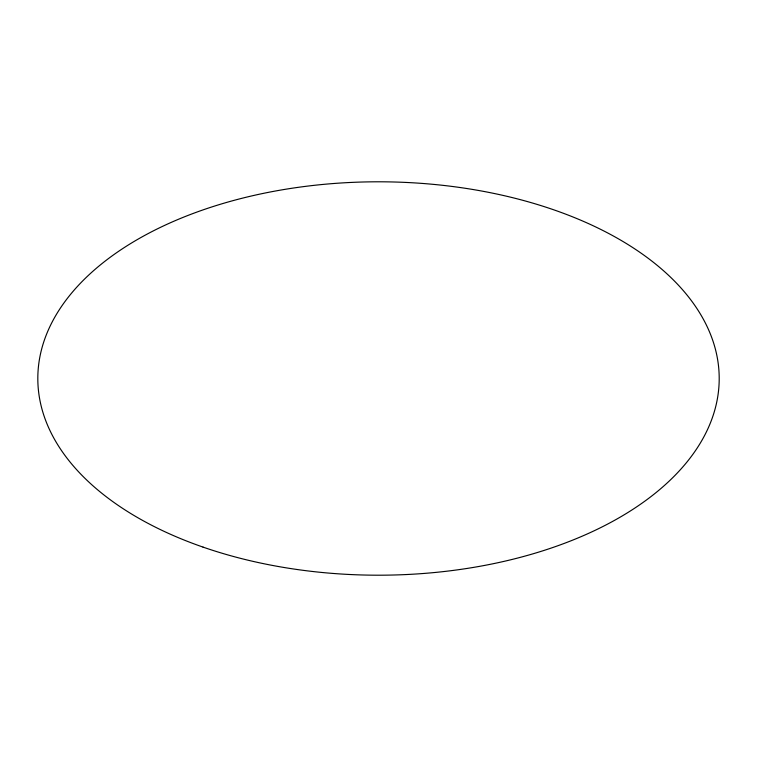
<?xml version="1.0" encoding="UTF-8"?>
<svg xmlns="http://www.w3.org/2000/svg" width="757" height="757" viewBox="0 0 757 757"><rect width="100%" height="100%" fill="white"/><g stroke="black" fill="none" stroke-linecap="round" stroke-linejoin="round"><path stroke-width="1.14" d="M203.027 547.103A340.697 196.706 0 0 0 719.15 381.935A340.697 196.706 0 0 0 213.323 206.462A340.697 196.706 0 0 0 203.027 547.103"/></g></svg>
